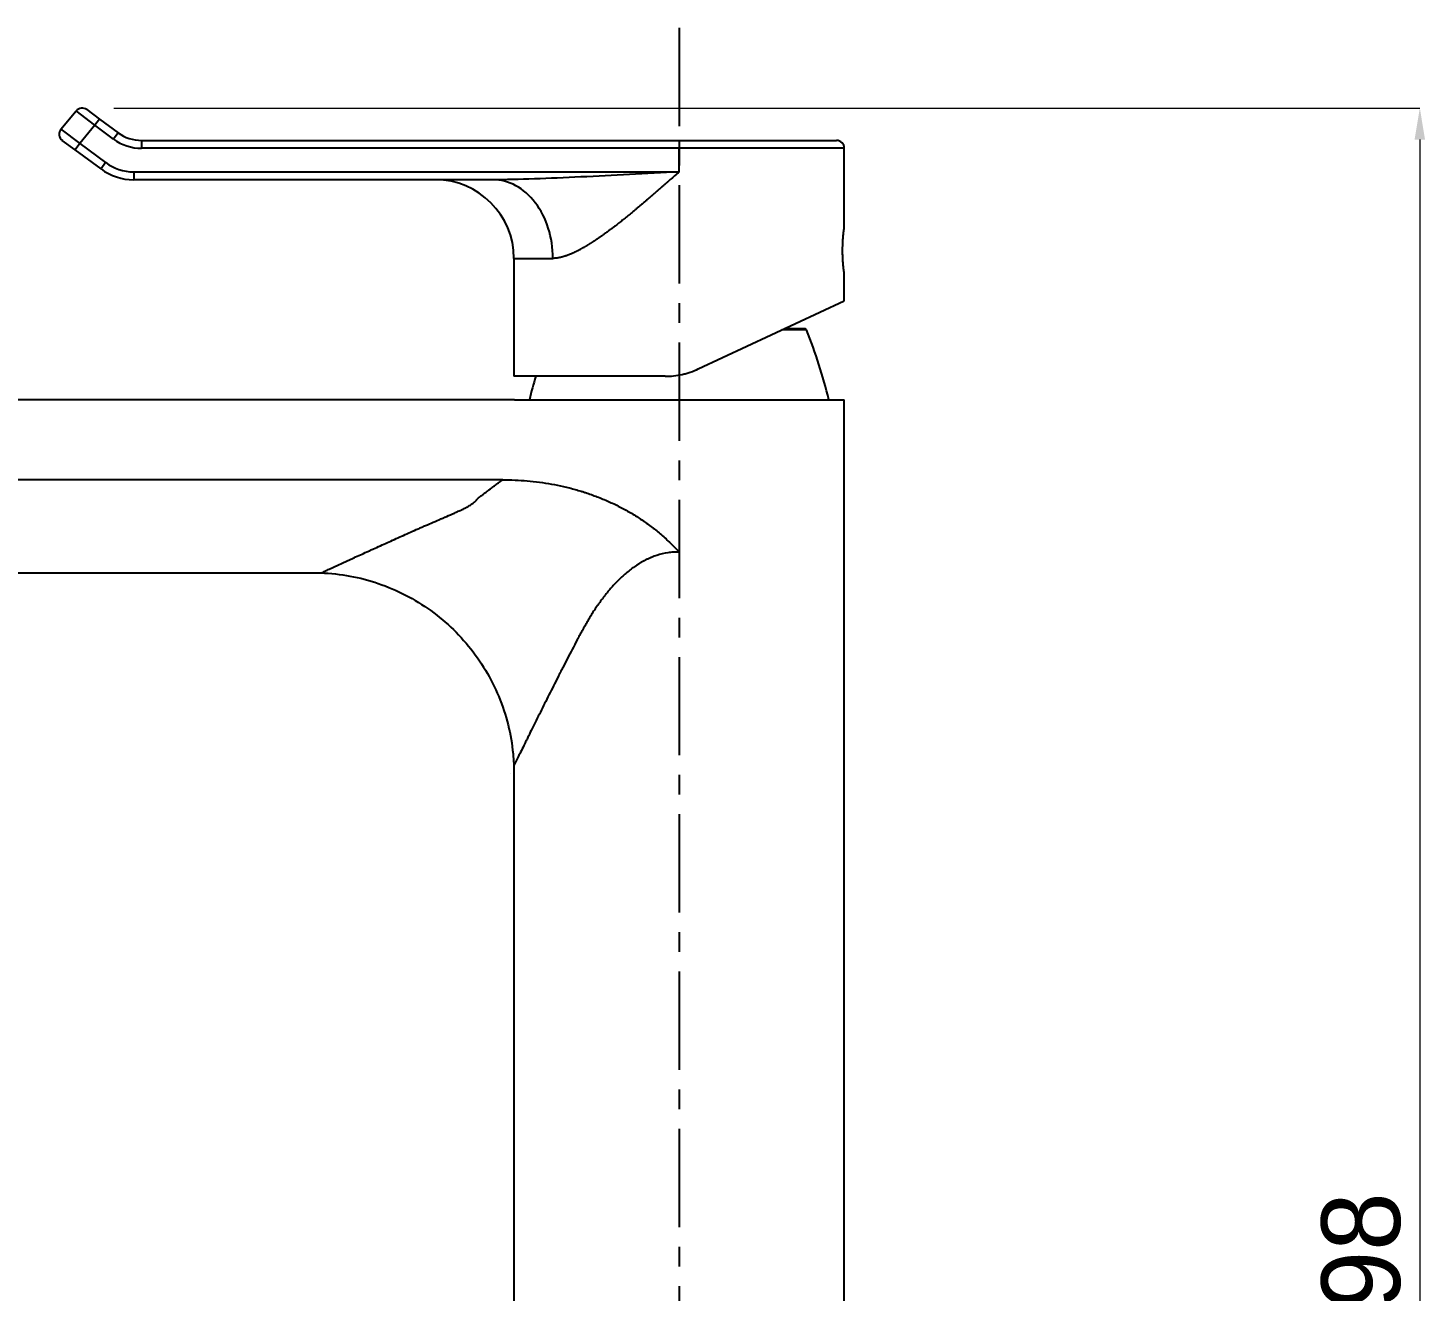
# Model space of a CAD drawing. Extents: x 828 to 1855, y 0 to 752.
# Drawn here: x 1404.1 to 1581.7, y 421.4 to 582 of the extents above; entities that cross this region are included whole.
import ezdxf

# ---------------------------------------------------------------- set-up
doc = ezdxf.new("R2010")
doc.units = 0
doc.header["$LTSCALE"] = 10
doc.header["$MEASUREMENT"] = 0
doc.header["$PDMODE"] = 3
doc.header["$PDSIZE"] = -10
doc.linetypes.add('CENTER', pattern=[2, 1.25, -0.25, 0.25, -0.25])
doc.layers.get('0').update_dxf_attribs({"linetype": 'CONTINUOUS'})
doc.layers.get('DEFPOINTS').update_dxf_attribs({"linetype": 'CONTINUOUS'})
doc.layers.add('1', color=7, linetype='CONTINUOUS')
doc.styles.add('Daelim Dimension', font='')
doc.styles.get('Daelim Dimension').set_extended_font_data('나눔고딕')
doc.dimstyles.new('DEFAULT', dxfattribs={"dimscale": 2, "dimtxt": 2, "dimasz": 2, "dimexe": 0, "dimexo": 2, "dimgap": 1, "dimtad": 1, "dimdec": 0, "dimzin": 9, "dimdsep": 46, "dimtxsty": 'Daelim Dimension', "dimcen": 0.5, "dimclrd": 5, "dimclre": 5, "dimclrt": 256, "dimadec": 1, "dimazin": 0, "dimtfac": 1, "dimtdec": 0, "dimtix": 1, "dimtmove": 0, "dimatfit": 3, "dimfxl": 1, "dimtolj": 1, "dimtzin": 1, "dimlwd": 9, "dimlwe": 9, "dimarcsym": 0})

# ---------------------------------------------------------------- blocks, each defined once
blk = doc.blocks.new('*D14')
at = {"color": 5, "lineweight": 9, "ltscale": 0.5, "transparency": 16777216}
for p, q in [((1414.99, 571.84), (1581.05, 571.84)), ((1581.05, 567.84), (1581.05, 277.75)), ((1517.88, 273.75), (1581.05, 273.75))]:
    blk.add_line(p, q, dxfattribs=at)
at = {"color": 5, "ltscale": 0.5, "transparency": 16777216}
for points in [[(1580.38, 567.84), (1581.71, 567.84), (1581.05, 571.84)], [(1580.38, 277.75), (1581.71, 277.75), (1581.05, 273.75)]]:
    blk.add_solid(points, dxfattribs=at)
at = {"layer": 'DEFPOINTS', "color": 0, "ltscale": 0.5, "transparency": 16777216}
for p in [(1410.99, 571.84), (1513.88, 273.75), (1581.05, 273.75)]:
    blk.add_point(p, dxfattribs=at)
at = {"color": 7, "lineweight": -3, "ltscale": 0.5, "transparency": 16777216, "insert": (1573.6, 422.79), "char_height": 10, "attachment_point": 5, "rotation": 90, "style": 'Daelim Dimension'}
blk.add_mtext('\\A1;298', dxfattribs=at)
blk = doc.blocks.new('*D15')
at = {"color": 5, "lineweight": 9, "ltscale": 0.5, "transparency": 16777216}
for p, q in [((1327.41, 501.11), (1327.41, 223.81)), ((1486.88, 270.25), (1486.88, 223.81)), ((1331.41, 223.81), (1482.88, 223.81))]:
    blk.add_line(p, q, dxfattribs=at)
at = {"color": 5, "ltscale": 0.5, "transparency": 16777216}
for points in [[(1331.41, 224.48), (1331.41, 223.15), (1327.41, 223.81)], [(1482.88, 224.48), (1482.88, 223.15), (1486.88, 223.81)]]:
    blk.add_solid(points, dxfattribs=at)
at = {"layer": 'DEFPOINTS', "color": 0, "ltscale": 0.5, "transparency": 16777216}
for p in [(1327.41, 505.11), (1486.88, 274.25), (1486.88, 223.81)]:
    blk.add_point(p, dxfattribs=at)
at = {"color": 7, "lineweight": -3, "ltscale": 0.5, "transparency": 16777216, "insert": (1407.14, 231.52), "char_height": 10, "attachment_point": 5, "style": 'Daelim Dimension'}
blk.add_mtext('\\A1;159.5', dxfattribs=at)
blk = doc.blocks.new('*D17')
at = {"color": 5, "lineweight": 9, "ltscale": 0.5, "transparency": 16777216}
for p, q in [((1323.41, 505.11), (1240.73, 505.11)), ((1240.73, 277.75), (1240.73, 501.11)), ((1455.88, 273.75), (1240.73, 273.75))]:
    blk.add_line(p, q, dxfattribs=at)
at = {"color": 5, "ltscale": 0.5, "transparency": 16777216}
for points in [[(1240.06, 501.11), (1241.4, 501.11), (1240.73, 505.11)], [(1240.06, 277.75), (1241.4, 277.75), (1240.73, 273.75)]]:
    blk.add_solid(points, dxfattribs=at)
at = {"layer": 'DEFPOINTS', "color": 0, "ltscale": 0.5, "transparency": 16777216}
for p in [(1240.73, 505.11), (1327.41, 505.11), (1459.88, 273.75)]:
    blk.add_point(p, dxfattribs=at)
at = {"color": 7, "lineweight": -3, "ltscale": 0.5, "transparency": 16777216, "insert": (1233.03, 389.43), "char_height": 10, "attachment_point": 5, "rotation": 90, "style": 'Daelim Dimension'}
blk.add_mtext('\\A1;231.5', dxfattribs=at)

msp = doc.modelspace()

# ---------------------------------------------------------------- linework, layer by layer
at = {"layer": '1', "color": 1, "linetype": 'CENTER', "lineweight": -3}
msp.add_line((1486.88, 582.03), (1486.88, 272.25), dxfattribs=at)
at = {"layer": '1', "color": 7, "linetype": 'Continuous', "lineweight": -3}
for p, q in [((1408.29, 569.18), (1410.22, 571.48)), ((1412.6, 569.65), (1410.22, 571.48)), ((1411.58, 571.64), (1413.2, 570.45)), ((1413.2, 570.45), (1412.6, 569.65)), ((1413.2, 570.45), (1415.55, 568.71)), ((1408.29, 569.18), (1410.67, 567.34)), ((1412.6, 569.65), (1410.67, 567.34)), ((1414.96, 567.9), (1412.6, 569.65)), ((1415.55, 568.71), (1414.96, 567.9)), ((1410.08, 566.54), (1408.46, 567.73)), ((1410.67, 567.34), (1410.08, 566.54)), ((1410.67, 567.34), (1413.97, 564.9)), ((1418.53, 567.73), (1418.53, 566.73)), ((1418.53, 567.73), (1486.88, 567.73)), ((1486.88, 566.73), (1418.53, 566.73)), ((1486.88, 567.73), (1506.88, 567.73)), ((1486.88, 567.73), (1486.88, 566.73)), ((1507.88, 566.73), (1486.88, 566.73)), ((1486.88, 563.73), (1486.88, 566.73)), ((1507.88, 556.73), (1507.88, 566.73)), ((1413.38, 564.1), (1410.08, 566.54)), ((1413.97, 564.9), (1413.38, 564.1)), ((1417.54, 563.73), (1417.54, 562.73)), ((1417.54, 563.73), (1486.88, 563.73)), ((1463.19, 562.73), (1417.54, 562.73)), ((1465.88, 552.73), (1465.88, 537.73)), ((1465.88, 552.73), (1470.83, 552.73)), ((1507.88, 547.32), (1507.88, 550.77)), ((1489.32, 538.67), (1507.88, 547.32)), ((1503.08, 543.62), (1499.95, 543.62)), ((1502.89, 543.75), (1500.22, 543.75)), ((1485.09, 537.73), (1465.88, 537.73)), ((1465.96, 534.75), (1328.44, 534.75)), ((1465.96, 534.75), (1486.88, 534.75)), ((1486.88, 534.75), (1507.88, 534.75)), ((1507.88, 409.75), (1507.88, 534.75)), ((1465.38, 487.25), (1465.38, 487.25)), ((1465.88, 487.27), (1465.88, 409.75))]:
    msp.add_line(p, q, dxfattribs=at)
for centre, radius, start, end in [((1410.99, 570.84), 1, 53.546, 140), ((1409.06, 568.53), 1, 140, 233.546), ((1418.53, 572.73), 5, 233.546, 270), ((1418.53, 572.73), 6, 233.546, 270), ((1506.88, 566.73), 1, 0, 90), ((1417.54, 569.73), 6, 233.546, 270), ((1417.54, 569.73), 7, 233.546, 270), ((1455.88, 552.73), 10, 0, 90), ((1502.89, 543.55), 0.2, 21.5684, 90), ((1437.98, 517.89), 70, 13.9365, 21.5684), ((1535.78, 517.89), 70, 163.5357, 166.0635)]:
    msp.add_arc(centre, radius, start, end, dxfattribs=at)
msp.add_ellipse((1463.19, 552.73), major_axis=(0, -10), ratio=0.764046, start_param=1.570796, end_param=3.141593, dxfattribs=at)
for points, knots in [([(1486.88, 563.73), (1482.61, 563.5), (1478.48, 563.27), (1472.36, 562.99), (1470.38, 562.9), (1466.6, 562.77), (1464.78, 562.73), (1463.19, 562.73)], [0, 0, 0, 0, 0.5, 0.5, 0.75, 0.75, 1, 1, 1, 1]), ([(1485.74, 562.73), (1485.72, 562.71), (1485.67, 562.67), (1485.59, 562.6), (1485.52, 562.54), (1485.45, 562.47), (1485.38, 562.41), (1485.31, 562.35), (1485.24, 562.29), (1485.17, 562.23), (1485.1, 562.17), (1485.03, 562.11), (1484.96, 562.05), (1484.9, 561.99), (1484.83, 561.93), (1484.77, 561.88), (1484.7, 561.82), (1484.64, 561.77), (1484.58, 561.71), (1484.51, 561.66), (1484.45, 561.6), (1484.39, 561.55), (1484.33, 561.5), (1484.27, 561.45), (1484.22, 561.4), (1484.16, 561.35), (1484.1, 561.3), (1484.05, 561.25), (1483.99, 561.2), (1483.94, 561.15), (1483.88, 561.11), (1483.83, 561.06), (1483.78, 561.01), (1483.73, 560.97), (1483.67, 560.93), (1483.62, 560.88), (1483.58, 560.84), (1483.53, 560.8), (1483.48, 560.75), (1483.43, 560.71), (1483.39, 560.67), (1483.34, 560.63), (1483.29, 560.6), (1483.25, 560.56), (1483.21, 560.52), (1483.16, 560.48), (1483.12, 560.45), (1483.08, 560.41), (1483.04, 560.38), (1483, 560.34), (1482.96, 560.31), (1482.92, 560.27), (1482.89, 560.24), (1482.85, 560.21), (1482.73, 560.11), (1482.53, 559.94), (1482.25, 559.7), (1481.97, 559.47), (1481.7, 559.24), (1481.43, 559.01), (1481.17, 558.79), (1480.91, 558.58), (1480.65, 558.37), (1480.4, 558.16), (1480.15, 557.96), (1479.9, 557.76), (1479.66, 557.57), (1479.42, 557.38), (1479.19, 557.19), (1478.96, 557.01), (1478.77, 556.87), (1478.62, 556.75), (1478.51, 556.67), (1478.4, 556.59), (1478.3, 556.5), (1478.19, 556.42), (1478.08, 556.34), (1477.97, 556.26), (1477.87, 556.18), (1477.76, 556.1), (1477.66, 556.03), (1477.55, 555.95), (1477.45, 555.88), (1477.34, 555.8), (1477.24, 555.73), (1477.14, 555.65), (1477.04, 555.58), (1476.94, 555.51), (1476.84, 555.44), (1476.74, 555.37), (1476.64, 555.3), (1476.54, 555.24), (1476.44, 555.17), (1476.35, 555.11), (1476.25, 555.04), (1476.15, 554.98), (1476.06, 554.91), (1475.96, 554.85), (1475.87, 554.79), (1475.77, 554.73), (1475.68, 554.67), (1475.59, 554.61), (1475.5, 554.56), (1475.41, 554.5), (1475.32, 554.44), (1475.23, 554.39), (1475.14, 554.33), (1475.05, 554.28), (1474.96, 554.23), (1474.87, 554.18), (1474.79, 554.13), (1474.7, 554.08), (1474.61, 554.03), (1474.53, 553.98), (1474.44, 553.94), (1474.36, 553.89), (1474.28, 553.84), (1474.19, 553.8), (1474.11, 553.76), (1474.03, 553.71), (1473.95, 553.67), (1473.87, 553.63), (1473.79, 553.59), (1473.71, 553.55), (1473.63, 553.52), (1473.55, 553.48), (1473.48, 553.44), (1473.4, 553.41), (1473.32, 553.37), (1473.25, 553.34), (1473.17, 553.31), (1473.1, 553.28), (1473.02, 553.25), (1472.95, 553.22), (1472.88, 553.19), (1472.8, 553.16), (1472.73, 553.13), (1472.66, 553.1), (1472.59, 553.08), (1472.52, 553.05), (1472.45, 553.03), (1472.38, 553.01), (1472.31, 552.99), (1472.25, 552.97), (1472.18, 552.95), (1472.11, 552.93), (1472.05, 552.91), (1471.98, 552.89), (1471.92, 552.87), (1471.85, 552.86), (1471.79, 552.84), (1471.72, 552.83), (1471.66, 552.82), (1471.6, 552.81), (1471.54, 552.79), (1471.47, 552.78), (1471.41, 552.77), (1471.35, 552.77), (1471.29, 552.76), (1471.23, 552.75), (1471.18, 552.75), (1471.12, 552.74), (1471.06, 552.74), (1471, 552.73), (1470.95, 552.73), (1470.89, 552.73), (1470.85, 552.73), (1470.83, 552.73)], [0, 0, 0, 0, 0.004904, 0.009759, 0.014566, 0.019325, 0.024035, 0.028697, 0.03331, 0.037875, 0.042392, 0.04686, 0.05128, 0.055651, 0.059974, 0.064249, 0.068475, 0.072653, 0.076783, 0.080864, 0.084897, 0.088881, 0.092817, 0.096705, 0.100544, 0.104335, 0.108077, 0.111771, 0.115417, 0.119014, 0.122563, 0.126064, 0.129516, 0.13292, 0.136275, 0.139582, 0.142841, 0.146051, 0.149213, 0.152326, 0.155392, 0.158408, 0.161377, 0.164297, 0.167168, 0.169992, 0.172766, 0.175493, 0.178171, 0.180801, 0.183382, 0.185915, 0.1884, 0.190836, 0.193224, 0.211919, 0.230358, 0.248539, 0.266465, 0.284134, 0.301547, 0.318705, 0.335608, 0.352257, 0.368651, 0.384792, 0.400679, 0.416314, 0.431697, 0.446827, 0.461707, 0.468988, 0.476229, 0.483431, 0.490593, 0.497715, 0.504798, 0.511841, 0.518845, 0.52581, 0.532736, 0.539624, 0.546472, 0.553281, 0.560052, 0.566785, 0.573479, 0.580134, 0.586752, 0.593331, 0.599873, 0.606377, 0.612843, 0.619272, 0.625663, 0.632017, 0.638334, 0.644614, 0.650857, 0.657063, 0.663233, 0.669367, 0.675464, 0.681525, 0.68755, 0.69354, 0.699494, 0.705412, 0.711295, 0.717143, 0.722957, 0.728735, 0.734479, 0.740189, 0.745864, 0.751505, 0.757113, 0.762687, 0.768228, 0.773735, 0.77921, 0.784651, 0.790061, 0.795438, 0.800782, 0.806095, 0.811377, 0.816627, 0.821846, 0.827034, 0.832191, 0.837318, 0.842415, 0.847482, 0.85252, 0.857528, 0.862507, 0.867457, 0.872379, 0.877273, 0.882139, 0.886978, 0.891789, 0.896574, 0.901331, 0.906063, 0.910768, 0.915448, 0.920103, 0.924733, 0.929339, 0.93392, 0.938477, 0.943011, 0.947522, 0.95201, 0.956476, 0.96092, 0.965343, 0.969744, 0.974125, 0.978486, 0.982826, 0.987148, 0.99145, 0.995734, 1, 1, 1, 1]), ([(1507.88, 550.73), (1507.88, 550.73), (1507.88, 550.74), (1507.87, 550.77), (1507.87, 550.8), (1507.87, 550.81), (1507.86, 550.83), (1507.86, 550.84), (1507.86, 550.89), (1507.85, 550.95), (1507.84, 551.04), (1507.83, 551.11), (1507.83, 551.13), (1507.82, 551.17), (1507.82, 551.18), (1507.82, 551.21), (1507.81, 551.28), (1507.79, 551.41), (1507.77, 551.6), (1507.76, 551.75), (1507.75, 551.84), (1507.75, 551.86), (1507.74, 551.9), (1507.74, 551.96), (1507.73, 552.02), (1507.72, 552.14), (1507.71, 552.31), (1507.7, 552.49), (1507.69, 552.62), (1507.69, 552.67), (1507.69, 552.76), (1507.68, 552.81), (1507.68, 552.95), (1507.67, 553.14), (1507.67, 553.33), (1507.66, 553.48), (1507.66, 553.55), (1507.66, 553.63), (1507.66, 553.68), (1507.66, 553.7), (1507.66, 553.83), (1507.66, 553.92), (1507.67, 554.12), (1507.67, 554.31), (1507.68, 554.5), (1507.68, 554.62), (1507.68, 554.65), (1507.69, 554.69), (1507.69, 554.72), (1507.69, 554.79), (1507.69, 554.83), (1507.7, 554.97), (1507.71, 555.14), (1507.72, 555.31), (1507.73, 555.43), (1507.74, 555.48), (1507.74, 555.55), (1507.75, 555.59), (1507.76, 555.71), (1507.77, 555.85), (1507.79, 556.05), (1507.81, 556.17), (1507.81, 556.24), (1507.82, 556.25), (1507.82, 556.28), (1507.82, 556.31), (1507.83, 556.35), (1507.84, 556.42), (1507.85, 556.5), (1507.86, 556.57), (1507.86, 556.61), (1507.86, 556.63), (1507.87, 556.65), (1507.87, 556.65), (1507.87, 556.66), (1507.87, 556.69), (1507.88, 556.72), (1507.88, 556.73), (1507.88, 556.73)], [0, 0, 0, 0, 0.031031, 0.062288, 0.062288, 0.077917, 0.077917, 0.093545, 0.093545, 0.124802, 0.156059, 0.156059, 0.171688, 0.171688, 0.179502, 0.179502, 0.187316, 0.218573, 0.249831, 0.281088, 0.281088, 0.288902, 0.288902, 0.296716, 0.312345, 0.312345, 0.343602, 0.374859, 0.374859, 0.390487, 0.390487, 0.406116, 0.406116, 0.437373, 0.46863, 0.46863, 0.484258, 0.492073, 0.492073, 0.499887, 0.499887, 0.531144, 0.531144, 0.562401, 0.593658, 0.593658, 0.601472, 0.601472, 0.609287, 0.609287, 0.624915, 0.624915, 0.656172, 0.687429, 0.687429, 0.703058, 0.703058, 0.718686, 0.718686, 0.749944, 0.781201, 0.812458, 0.812458, 0.820272, 0.820272, 0.828086, 0.843715, 0.843715, 0.874972, 0.906229, 0.906229, 0.921857, 0.921857, 0.929672, 0.929672, 0.937486, 0.968743, 1, 1, 1, 1]), ([(1485.09, 537.73), (1485.46, 537.73), (1485.82, 537.75), (1486.54, 537.83), (1486.9, 537.89), (1487.43, 538), (1487.6, 538.05), (1487.87, 538.12), (1487.95, 538.15), (1488.13, 538.2), (1488.21, 538.23), (1488.65, 538.38), (1488.99, 538.51), (1489.32, 538.67)], [0, 0, 0, 0, 0.25, 0.25, 0.5, 0.5, 0.625, 0.625, 0.6875, 0.6875, 0.75, 0.75, 1, 1, 1, 1]), ([(1464.45, 524.57), (1439.65, 524.57), (1414.84, 524.58), (1377.64, 524.58), (1365.24, 524.59), (1351.28, 524.59), (1349.73, 524.59), (1347.41, 524.59), (1346.63, 524.59), (1345.08, 524.59), (1343.92, 524.59), (1342.76, 524.59), (1341.98, 524.59), (1341.59, 524.59), (1340.43, 524.59), (1339.66, 524.59), (1338.49, 524.59), (1338.11, 524.59), (1337.53, 524.59), (1337.33, 524.59), (1336.94, 524.59), (1336.75, 524.59), (1336.36, 524.59), (1336.17, 524.59), (1335.78, 524.59), (1335.59, 524.6), (1335.2, 524.6), (1335.01, 524.6), (1334.62, 524.58), (1334.43, 524.57), (1334.14, 524.55), (1334.04, 524.53), (1333.85, 524.51), (1333.66, 524.47), (1333.47, 524.43), (1333.32, 524.4), (1333.28, 524.38), (1333.18, 524.36), (1333.13, 524.35), (1332.9, 524.28), (1332.71, 524.21), (1332.35, 524.07), (1332, 523.92), (1331.66, 523.73), (1331.41, 523.58), (1331.32, 523.52), (1331.2, 523.44), (1331.16, 523.41), (1331.08, 523.36), (1331.04, 523.33), (1330.84, 523.19), (1330.69, 523.07), (1330.4, 522.81), (1330.26, 522.68), (1329.99, 522.4), (1329.86, 522.25), (1329.7, 522.06), (1329.67, 522.03), (1329.61, 521.95), (1329.58, 521.91), (1329.49, 521.79), (1329.44, 521.71), (1329.33, 521.55), (1329.28, 521.47), (1329.17, 521.3), (1329.13, 521.22), (1328.98, 520.96), (1328.89, 520.79), (1328.76, 520.53), (1328.72, 520.44), (1328.63, 520.27), (1328.49, 520.01), (1328.36, 519.75), (1328.09, 519.24), (1327.55, 518.2), (1327.01, 517.17), (1326.29, 515.79), (1325.93, 515.1), (1324.85, 513.03), (1324.13, 511.65), (1323.41, 510.27)], [0, 0, 0, 0, 0.5, 0.5, 0.75, 0.75, 0.78125, 0.78125, 0.796875, 0.796875, 0.8125, 0.820313, 0.820313, 0.828125, 0.828125, 0.84375, 0.84375, 0.851563, 0.851563, 0.855469, 0.855469, 0.859375, 0.859375, 0.863281, 0.863281, 0.867188, 0.867188, 0.871094, 0.871094, 0.875, 0.875, 0.876953, 0.876953, 0.878906, 0.880859, 0.880859, 0.881836, 0.881836, 0.882813, 0.882813, 0.886719, 0.886719, 0.890625, 0.894531, 0.894531, 0.896484, 0.896484, 0.897461, 0.897461, 0.898438, 0.898438, 0.902344, 0.902344, 0.90625, 0.90625, 0.910156, 0.910156, 0.911133, 0.911133, 0.912109, 0.912109, 0.914063, 0.914063, 0.916016, 0.916016, 0.917969, 0.917969, 0.921875, 0.921875, 0.923828, 0.923828, 0.925781, 0.929688, 0.929688, 0.9375, 0.953125, 0.953125, 0.96875, 0.96875, 1, 1, 1, 1]), ([(1441.39, 512.73), (1441.46, 512.77), (1441.53, 512.8), (1441.76, 512.91), (1441.94, 512.99), (1442.3, 513.16), (1442.5, 513.25), (1442.9, 513.44), (1443.12, 513.54), (1443.56, 513.75), (1443.79, 513.85), (1444.09, 513.99), (1444.15, 514.02), (1444.27, 514.07), (1444.34, 514.1), (1444.52, 514.19), (1444.77, 514.3), (1445.03, 514.42), (1445.22, 514.51), (1445.29, 514.54), (1445.42, 514.6), (1445.49, 514.63), (1445.82, 514.78), (1446.09, 514.9), (1446.63, 515.15), (1446.91, 515.27), (1447.32, 515.46), (1447.47, 515.53), (1447.75, 515.66), (1447.89, 515.72), (1448.6, 516.04), (1449.19, 516.31), (1450.08, 516.71), (1450.37, 516.85), (1450.98, 517.12), (1451.28, 517.26), (1452.2, 517.67), (1452.82, 517.95), (1453.61, 518.3), (1453.77, 518.37), (1454.08, 518.51), (1454.56, 518.72), (1455.37, 519.07), (1456.02, 519.35), (1456.43, 519.52), (1456.51, 519.55), (1456.67, 519.62), (1456.92, 519.73), (1457.49, 519.98), (1457.98, 520.2), (1458.47, 520.41), (1458.72, 520.53), (1459, 520.66), (1459.13, 520.71), (1459.21, 520.75), (1459.25, 520.77), (1459.45, 520.86), (1459.61, 520.94), (1459.92, 521.1), (1460.08, 521.19), (1460.3, 521.33), (1460.37, 521.37), (1460.52, 521.47), (1460.59, 521.52), (1460.72, 521.62), (1460.79, 521.67), (1460.92, 521.78), (1460.98, 521.84), (1461.07, 521.93), (1461.1, 521.96), (1461.13, 522), (1461.14, 522.01), (1461.16, 522.03), (1461.18, 522.05), (1461.2, 522.07), (1461.27, 522.15), (1461.33, 522.21), (1461.45, 522.32), (1461.52, 522.38), (1461.65, 522.49), (1461.72, 522.54), (1461.8, 522.6), (1461.82, 522.61), (1461.86, 522.64), (1461.91, 522.68), (1462.03, 522.77), (1462.27, 522.94), (1462.47, 523.1), (1462.64, 523.23), (1462.67, 523.25), (1462.74, 523.31), (1462.84, 523.38), (1463.08, 523.56), (1463.42, 523.82), (1463.76, 524.08), (1464, 524.25), (1464.12, 524.34), (1464.18, 524.39), (1464.21, 524.41), (1464.23, 524.42), (1464.23, 524.43), (1464.24, 524.43), (1464.24, 524.43), (1464.24, 524.43), (1464.24, 524.43)], [0.1368671, 0.1368671, 0.1368671, 0.1368671, 0.1518497, 0.1518497, 0.1832627, 0.1832627, 0.2146757, 0.2146757, 0.2460887, 0.2460887, 0.2775016, 0.2775016, 0.2853549, 0.2853549, 0.2932081, 0.2932081, 0.3089146, 0.3246211, 0.3246211, 0.3324743, 0.3324743, 0.3403276, 0.3403276, 0.3717406, 0.3717406, 0.4031535, 0.4031535, 0.41886, 0.41886, 0.4345665, 0.4345665, 0.4973924, 0.4973924, 0.5288054, 0.5288054, 0.5602184, 0.5602184, 0.6230443, 0.6230443, 0.6387508, 0.6387508, 0.6544573, 0.6858703, 0.7172832, 0.7172832, 0.7251365, 0.7251365, 0.7329897, 0.7486962, 0.7801092, 0.7801092, 0.7958157, 0.8036689, 0.8075955, 0.8075955, 0.8115222, 0.8115222, 0.8272287, 0.8272287, 0.8429351, 0.8429351, 0.8507884, 0.8507884, 0.8586416, 0.8586416, 0.8664949, 0.8664949, 0.8743481, 0.8743481, 0.8782747, 0.8782747, 0.8792564, 0.8792564, 0.880238, 0.8822014, 0.8822014, 0.8900546, 0.8900546, 0.8979078, 0.8979078, 0.9057611, 0.9057611, 0.9077244, 0.9077244, 0.9096877, 0.9136143, 0.9214676, 0.9371741, 0.9371741, 0.9411007, 0.9411007, 0.9450273, 0.9528805, 0.968587, 0.9842935, 0.9921468, 0.9960734, 0.9980367, 0.9990183, 0.9995092, 0.9997546, 0.9998773, 0.9998773, 1, 1, 1, 1]), ([(1464.45, 524.57), (1465.5, 524.57), (1466.54, 524.52), (1468.6, 524.35), (1469.63, 524.21), (1471.15, 523.94), (1471.66, 523.83), (1472.67, 523.6), (1473.18, 523.47), (1473.93, 523.26), (1474.18, 523.19), (1474.56, 523.08), (1474.68, 523.04), (1474.93, 522.96), (1475.55, 522.75), (1476.65, 522.35), (1478.08, 521.75), (1479.48, 521.07), (1480.83, 520.32), (1481.71, 519.76), (1482.36, 519.32), (1482.57, 519.17), (1482.89, 518.94), (1483, 518.87), (1483.21, 518.71), (1483.73, 518.32), (1484.24, 517.91), (1485.03, 517.22), (1485.41, 516.87), (1485.97, 516.32), (1486.25, 516.05), (1486.57, 515.72), (1486.72, 515.55), (1486.8, 515.46), (1486.84, 515.42), (1486.85, 515.41), (1486.86, 515.4), (1486.86, 515.4), (1486.87, 515.39), (1486.87, 515.39), (1486.88, 515.38)], [0, 0, 0, 0, 0.125, 0.125, 0.25, 0.25, 0.3125, 0.3125, 0.375, 0.375, 0.40625, 0.40625, 0.421875, 0.421875, 0.4375, 0.5, 0.5625, 0.625, 0.6875, 0.75, 0.75, 0.78125, 0.78125, 0.796875, 0.796875, 0.8125, 0.875, 0.875, 0.9375, 0.9375, 0.96875, 0.984375, 0.992188, 0.996094, 0.998047, 0.998535, 0.998535, 0.999023, 0.999023, 1, 1, 1, 1]), ([(1486.88, 515.38), (1486.76, 515.38), (1486.58, 515.38), (1486.39, 515.37), (1486.27, 515.37), (1486.21, 515.37), (1485.91, 515.34), (1485.67, 515.32), (1484.97, 515.21), (1484.51, 515.1), (1483.83, 514.88), (1483.61, 514.8), (1483.33, 514.68), (1483.28, 514.66), (1483.17, 514.61), (1483.01, 514.54), (1482.84, 514.47), (1482.53, 514.31), (1482.32, 514.2), (1482.01, 514.02), (1481.91, 513.96), (1481.71, 513.84), (1481.61, 513.78), (1481.31, 513.58), (1481.12, 513.45), (1480.74, 513.17), (1480.56, 513.03), (1480.02, 512.6), (1479.68, 512.29), (1479.02, 511.66), (1478.7, 511.33), (1478.09, 510.65), (1477.79, 510.3), (1477.43, 509.85), (1477.36, 509.76), (1477.22, 509.58), (1477.02, 509.3), (1476.81, 509.03), (1476.62, 508.75), (1476.55, 508.66), (1476.42, 508.47), (1476.36, 508.38), (1476.16, 508.1), (1476.04, 507.91), (1475.8, 507.53), (1475.68, 507.33), (1475.5, 507.05), (1475.44, 506.95), (1475.32, 506.76), (1475.27, 506.66), (1475.15, 506.46), (1475.1, 506.37), (1474.98, 506.17), (1474.93, 506.07), (1474.76, 505.78), (1474.66, 505.58), (1474.44, 505.18), (1474.33, 504.98), (1474.12, 504.59), (1474.02, 504.39), (1473.71, 503.8), (1473.5, 503.4), (1473.09, 502.61), (1472.88, 502.22), (1472.48, 501.44), (1472.28, 501.05), (1471.98, 500.46), (1471.83, 500.17), (1471.68, 499.88), (1471.58, 499.69), (1471.54, 499.59), (1471.29, 499.11), (1471.1, 498.73), (1470.71, 497.97), (1470.52, 497.6), (1470.15, 496.85), (1469.96, 496.48), (1469.6, 495.75), (1469.42, 495.39), (1469.06, 494.68), (1468.89, 494.32), (1468.54, 493.63), (1468.37, 493.29), (1468.04, 492.62), (1467.88, 492.28), (1467.68, 491.88), (1467.64, 491.8), (1467.56, 491.64), (1467.44, 491.4), (1467.33, 491.17), (1467.1, 490.72), (1466.96, 490.42), (1466.68, 489.86), (1466.55, 489.6), (1466.36, 489.22), (1466.3, 489.1), (1466.21, 488.92), (1466.18, 488.86), (1466.13, 488.75), (1466.04, 488.58), (1465.97, 488.43), (1465.9, 488.29), (1465.88, 488.26), (1465.86, 488.22)], [0, 0, 0, 0, 0.0078362, 0.0117544, 0.0117544, 0.0156725, 0.0156725, 0.031345, 0.031345, 0.06269, 0.06269, 0.0783625, 0.0783625, 0.0822806, 0.0822806, 0.0861987, 0.094035, 0.094035, 0.1097075, 0.1097075, 0.1175437, 0.1175437, 0.12538, 0.12538, 0.1410525, 0.1410525, 0.156725, 0.156725, 0.18807, 0.18807, 0.219415, 0.219415, 0.25076, 0.25076, 0.2585962, 0.2585962, 0.2664325, 0.282105, 0.282105, 0.2899412, 0.2899412, 0.2977775, 0.2977775, 0.31345, 0.31345, 0.3291225, 0.3291225, 0.3369587, 0.3369587, 0.344795, 0.344795, 0.3526312, 0.3526312, 0.3604675, 0.3604675, 0.37614, 0.37614, 0.3918124, 0.3918124, 0.4074849, 0.4074849, 0.4388299, 0.4388299, 0.4701749, 0.4701749, 0.5015199, 0.5015199, 0.5171924, 0.5250287, 0.5250287, 0.5328649, 0.5328649, 0.5642099, 0.5642099, 0.5955549, 0.5955549, 0.6268999, 0.6268999, 0.6582449, 0.6582449, 0.6895899, 0.6895899, 0.7209349, 0.7209349, 0.7522799, 0.7522799, 0.7601162, 0.7601162, 0.7679524, 0.7836249, 0.7836249, 0.8149699, 0.8149699, 0.8463149, 0.8463149, 0.8619874, 0.8619874, 0.8698236, 0.8698236, 0.8776599, 0.8933324, 0.8933324, 0.8991029, 0.8991029, 0.8991029, 0.8991029])]:
    msp.add_open_spline(points, degree=3, knots=knots, dxfattribs=at)
for points in [[(1486.88, 563.73), (1486.5, 563.4), (1486.12, 563.06), (1485.74, 562.73)], [(1464.24, 524.43), (1464.31, 524.48), (1464.38, 524.52), (1464.45, 524.57)]]:
    msp.add_open_spline(points, degree=3, dxfattribs=at)
at = {"layer": '1', "color": 7, "linetype": 'Continuous'}
for points, knots in [([(1343.49, 506.73), (1343.51, 506.77), (1343.53, 506.8), (1343.54, 506.83), (1343.76, 507.25), (1344, 507.66), (1344.56, 508.43), (1344.88, 508.78), (1345.66, 509.58), (1346.15, 510), (1347.18, 510.76), (1347.72, 511.11), (1348.86, 511.7), (1349.46, 511.95), (1350.68, 512.35), (1351.31, 512.51), (1352.59, 512.7), (1353.22, 512.74), (1354.33, 512.76), (1354.8, 512.75), (1355.72, 512.75), (1356.17, 512.75), (1357.09, 512.75), (1357.55, 512.75), (1358.46, 512.75), (1358.91, 512.75), (1360.48, 512.75), (1361.58, 512.75), (1365.18, 512.75), (1367.67, 512.75), (1375.73, 512.75), (1381.3, 512.75), (1403.14, 512.75), (1419.41, 512.75), (1437.25, 512.75), (1438.83, 512.75), (1440.4, 512.75)], [-0.001021, -0.001021, -0.001021, -0.001021, 0, 0, 0, 0.013643, 0.013643, 0.027287, 0.027287, 0.046044, 0.046044, 0.064802, 0.064802, 0.08356, 0.08356, 0.102317, 0.102317, 0.121075, 0.121075, 0.135283, 0.135283, 0.149188, 0.149188, 0.163094, 0.163094, 0.177, 0.177, 0.210638, 0.210638, 0.286594, 0.286594, 0.456328, 0.456328, 0.95204, 0.95204, 1, 1, 1, 1]), ([(1440.4, 512.75), (1441.65, 512.75), (1442.88, 512.66), (1445.34, 512.3), (1446.55, 512.03), (1450.14, 510.95), (1452.44, 509.86), (1456.62, 507.08), (1458.5, 505.37), (1461.69, 501.49), (1462.99, 499.31), (1464.91, 494.67), (1465.53, 492.21), (1465.84, 488.89), (1465.88, 488.08), (1465.88, 487.27)], [0, 0, 0, 0, 0.092947, 0.092947, 0.185894, 0.185894, 0.374178, 0.374178, 0.562462, 0.562462, 0.750746, 0.750746, 0.93903, 0.93903, 1, 1, 1, 1])]:
    msp.add_open_spline(points, degree=3, knots=knots, dxfattribs=at)

# ---------------------------------------------------------------- dimensions: what is measured, and where the dimension line sits
at = {"color": 5, "lineweight": -3, "ltscale": 0.5}
for base, p1, p2, text, picture, middle in [((1581.05, 273.75), (1410.99, 571.84), (1513.88, 273.75), '298', '*D14', (1573.6, 422.79)), ((1240.73, 505.11), (1459.88, 273.75), (1327.41, 505.11), '<>.5', '*D17', (1233.03, 389.43))]:
    dim = msp.add_linear_dim(base=base, p1=p1, p2=p2, angle=90, text=text, dimstyle='DEFAULT', override={"dimtxt": 5, "dimclrt": 7}, dxfattribs=at)
    dim.commit()
    dim.dimension.update_dxf_attribs({"geometry": picture, "text_midpoint": middle})
dim = msp.add_linear_dim(base=(1486.88, 223.81), p1=(1327.41, 505.11), p2=(1486.88, 274.25), text='<>.5', dimstyle='DEFAULT', override={"dimtxt": 5, "dimclrt": 7}, dxfattribs=at)
dim.commit()
dim.dimension.update_dxf_attribs({"geometry": '*D15', "text_midpoint": (1407.14, 231.52)})

doc.saveas('drawing.dxf')
